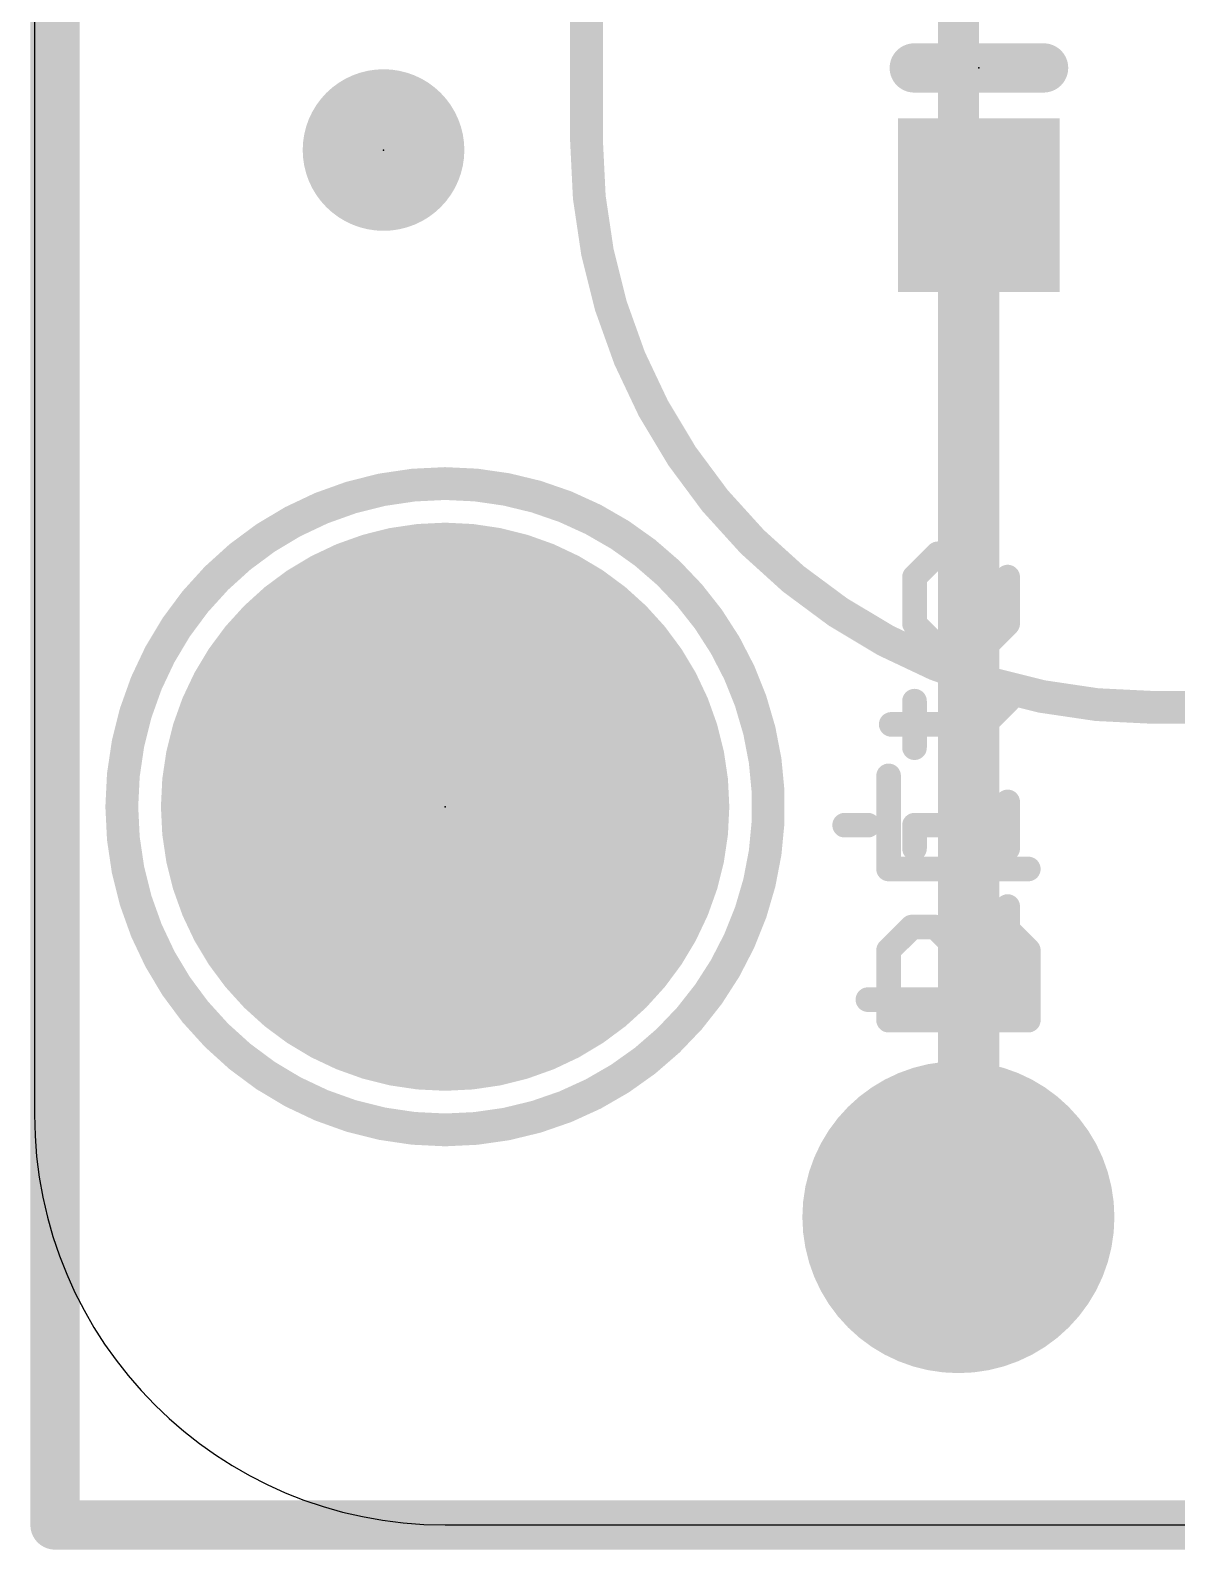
# Model space of a CAD drawing. Extents: x -6.4 to 34.4, y -0.2 to 45.9.
# Drawn here: x -2.57 to 4.52, y -0.15 to 9.25 of the extents above; entities that cross this region are included whole.
import ezdxf

# ---------------------------------------------------------------- set-up
doc = ezdxf.new("R2010")
doc.units = 0
for name, color, linetype in [('1', 12, 'CONTINUOUS'), ('16', 5, 'CONTINUOUS'), ('17', 110, 'CONTINUOUS'), ('20', 53, 'CONTINUOUS'), ('21', 40, 'CONTINUOUS'), ('22', 6, 'CONTINUOUS'), ('23', 53, 'CONTINUOUS'), ('24', 6, 'CONTINUOUS')]:
    doc.layers.add(name, color=color, linetype=linetype)

# ---------------------------------------------------------------- blocks, each defined once
blk = doc.blocks.new('ROUNDP')
at = {"const_width": 0.5}
blk.add_lwpolyline([(0, -0.25, 1), (0, 0.25, 1), (0, -0.25)], format="xyb", dxfattribs=at)
blk = doc.blocks.new('RECT')
blk.add_solid([(-0.5, -0.5), (0.5, -0.5), (-0.5, 0.5), (0.5, 0.5)])
blk = doc.blocks.new('PIE')
at = {"const_width": 0.5}
blk.add_lwpolyline([(0, -0.25, 1), (0, 0.25, 1), (0, -0.25)], format="xyb", dxfattribs=at)

msp = doc.modelspace()

# ---------------------------------------------------------------- linework, layer by layer
at = {"layer": '1'}
for points, const_width in [([(-2.413, 0), (-2.413, 45.72)], 0.3048), ([(3.302, 8.167), (3.302, 2.032)], 0.254), ([(3.302, 2.032), (3.175, 1.905)], 0.254), ([(34.29, 0), (-2.413, 0)], 0.3048)]:
    msp.add_lwpolyline(points, dxfattribs=dict(at, const_width=const_width))
for points, const_width in [([(3.3655, 8.167, 1), (3.2385, 8.167)], 0.127), ([(3.2385, 2.032, 1), (3.3655, 2.032)], 0.127), ([(3.3469, 1.9871, 1), (3.2571, 2.0769)], 0.127), ([(3.1301, 1.9499, 1), (3.2199, 1.8601)], 0.127), ([(-2.413, 0.0762, 1), (-2.413, -0.0762)], 0.1524), ([(-2.4892, 0, 1), (-2.3368, 0)], 0.1524)]:
    msp.add_lwpolyline(points, format="xyb", dxfattribs=dict(at, const_width=const_width))
at = {"layer": '16'}
for points, const_width in [([(-2.413, 0), (-2.413, 45.72)], 0.3048), ([(3.175, 36.068), (3.175, 1.905)], 0.254), ([(34.29, 0), (-2.413, 0)], 0.3048)]:
    msp.add_lwpolyline(points, dxfattribs=dict(at, const_width=const_width))
for points, const_width in [([(3.1115, 1.905, 1), (3.2385, 1.905)], 0.127), ([(-2.413, 0.0762, 1), (-2.413, -0.0762)], 0.1524), ([(-2.4892, 0, 1), (-2.3368, 0)], 0.1524)]:
    msp.add_lwpolyline(points, format="xyb", dxfattribs=dict(at, const_width=const_width))
at = {"layer": '20'}
for p, q in [((-2.54, 43.18), (-2.54, 2.54)), ((0, 0), (31.75, 0))]:
    msp.add_line(p, q, dxfattribs=at)
msp.add_arc((0, 2.54), 2.54, 180, 270, dxfattribs=at)
at = {"layer": '21'}
for points, const_width in [([(2.902, 9.017), (3.702, 9.017)], 0.3048), ([(2.9036, 5.8662), (3.0476, 6.0103)], 0.1524), ([(3.0476, 6.0103), (3.1917, 6.0103)], 0.1524), ([(3.1917, 6.0103), (3.1917, 5.4341)], 0.1524), ([(2.9036, 5.5781), (2.9036, 5.8662)], 0.1524), ([(3.4798, 5.8662), (3.4798, 5.5781)], 0.1524), ([(3.0476, 5.4341), (2.9036, 5.5781)], 0.1524), ([(3.4798, 5.5781), (3.3357, 5.4341)], 0.1524), ([(3.3357, 5.4341), (3.0476, 5.4341)], 0.1524), ([(2.9036, 4.8104), (2.9036, 5.0985)], 0.1524), ([(3.3357, 4.9545), (3.4798, 5.0985)], 0.1524), ([(2.7595, 4.9545), (3.3357, 4.9545)], 0.1524), ([(3.4798, 4.1867), (3.4798, 4.4748)], 0.1524), ([(2.4714, 4.3308), (2.6155, 4.3308)], 0.1524), ([(2.9036, 4.1867), (2.9036, 4.3308)], 0.1524), ([(2.9036, 4.3308), (3.4798, 4.3308)], 0.1524), ([(3.4798, 3.2512), (3.4798, 3.8274)], 0.1524), ([(2.6155, 3.2512), (3.4798, 3.2512)], 0.1524)]:
    msp.add_lwpolyline(points, dxfattribs=dict(at, const_width=const_width))
for points, const_width in [([(2.902, 9.0932, 1), (2.902, 8.9408)], 0.1524), ([(3.702, 8.9408, 1), (3.702, 9.0932)], 0.1524), ([(3.0476, 6.0484, 1), (3.0476, 5.9722)], 0.0762), ([(3.0746, 5.9834, 1), (3.0207, 6.0372)], 0.0762), ([(3.2298, 6.0103, 1), (3.1536, 6.0103)], 0.0762), ([(3.1917, 5.9722, 1), (3.1917, 6.0484)], 0.0762), ([(2.8766, 5.8932, 1), (2.9305, 5.8393)], 0.0762), ([(2.9417, 5.8662, 1), (2.8655, 5.8662)], 0.0762), ([(3.5179, 5.8662, 1), (3.4417, 5.8662)], 0.0762), ([(2.9305, 5.6051, 1), (2.8766, 5.5512)], 0.0762), ([(3.5067, 5.5512, 1), (3.4529, 5.6051)], 0.0762), ([(2.8655, 5.5781, 1), (2.9417, 5.5781)], 0.0762), ([(3.4417, 5.5781, 1), (3.5179, 5.5781)], 0.0762), ([(3.0476, 5.4722, 1), (3.0476, 5.396)], 0.0762), ([(3.0207, 5.4071, 1), (3.0746, 5.461)], 0.0762), ([(3.1536, 5.4341, 1), (3.2298, 5.4341)], 0.0762), ([(3.3088, 5.461, 1), (3.3627, 5.4071)], 0.0762), ([(3.3357, 5.396, 1), (3.3357, 5.4722)], 0.0762), ([(2.9417, 5.0985, 1), (2.8655, 5.0985)], 0.0762), ([(3.5067, 5.0716, 1), (3.4529, 5.1255)], 0.0762), ([(2.7595, 4.9926, 1), (2.7595, 4.9164)], 0.0762), ([(3.3088, 4.9814, 1), (3.3627, 4.9275)], 0.0762), ([(3.3357, 4.9164, 1), (3.3357, 4.9926)], 0.0762), ([(2.8655, 4.8104, 1), (2.9417, 4.8104)], 0.0762), ([(3.5179, 4.4748, 1), (3.4417, 4.4748)], 0.0762), ([(2.4714, 4.3689, 1), (2.4714, 4.2927)], 0.0762), ([(2.6155, 4.2927, 1), (2.6155, 4.3689)], 0.0762), ([(2.9417, 4.3308, 1), (2.8655, 4.3308)], 0.0762), ([(2.9036, 4.3689, 1), (2.9036, 4.2927)], 0.0762), ([(3.4798, 4.2927, 1), (3.4798, 4.3689)], 0.0762), ([(2.8655, 4.1867, 1), (2.9417, 4.1867)], 0.0762), ([(3.4417, 4.1867, 1), (3.5179, 4.1867)], 0.0762), ([(3.5179, 3.8274, 1), (3.4417, 3.8274)], 0.0762), ([(2.6155, 3.2893, 1), (2.6155, 3.2131)], 0.0762), ([(3.4798, 3.2131, 1), (3.4798, 3.2893)], 0.0762), ([(3.4417, 3.2512, 1), (3.5179, 3.2512)], 0.0762)]:
    msp.add_lwpolyline(points, format="xyb", dxfattribs=dict(at, const_width=const_width))
at = {"layer": '22'}
for points, const_width in [([(0.875, 39.06), (0.875, 8.56)], 0.2032), ([(4.375, 5.06), (27.375, 5.06)], 0.2032), ([(2.7432, 4.0597), (2.7432, 4.6359)], 0.1524), ([(3.6075, 4.0597), (2.7432, 4.0597)], 0.1524), ([(2.8873, 3.7004), (2.7432, 3.5564)], 0.1524), ([(3.0313, 3.7004), (2.8873, 3.7004)], 0.1524), ([(3.1754, 3.5564), (3.0313, 3.7004)], 0.1524), ([(3.3194, 3.7004), (3.1754, 3.5564)], 0.1524), ([(3.4635, 3.7004), (3.3194, 3.7004)], 0.1524), ([(3.6075, 3.5564), (3.4635, 3.7004)], 0.1524), ([(2.7432, 3.5564), (2.7432, 3.1242)], 0.1524), ([(3.1754, 3.1242), (3.1754, 3.5564)], 0.1524), ([(3.6075, 3.1242), (3.6075, 3.5564)], 0.1524), ([(2.7432, 3.1242), (3.6075, 3.1242)], 0.1524)]:
    msp.add_lwpolyline(points, dxfattribs=dict(at, const_width=const_width))
for points, const_width in [([(0.875, 8.56, 0.4142), (4.375, 5.06)], 0.2032), ([(0.9258, 8.56, 1), (0.8242, 8.56)], 0.1016), ([(0.8242, 8.56, 1), (0.9258, 8.56)], 0.1016), ([(0, 2.445, 1), (0, 6.445, 1), (0, 2.445)], 0.2032), ([(4.375, 5.1108, 1), (4.375, 5.0092)], 0.1016), ([(4.375, 5.0092, 1), (4.375, 5.1108)], 0.1016), ([(2.7813, 4.6359, 1), (2.7051, 4.6359)], 0.0762), ([(2.7432, 4.0978, 1), (2.7432, 4.0216)], 0.0762), ([(2.7051, 4.0597, 1), (2.7813, 4.0597)], 0.0762), ([(3.6075, 4.0216, 1), (3.6075, 4.0978)], 0.0762), ([(2.8873, 3.7385, 1), (2.8873, 3.6623)], 0.0762), ([(2.9142, 3.6735, 1), (2.8603, 3.7274)], 0.0762), ([(3.0583, 3.7274, 1), (3.0044, 3.6735)], 0.0762), ([(3.0313, 3.6623, 1), (3.0313, 3.7385)], 0.0762), ([(3.3194, 3.7385, 1), (3.3194, 3.6623)], 0.0762), ([(3.3464, 3.6735, 1), (3.2925, 3.7274)], 0.0762), ([(3.4904, 3.7274, 1), (3.4365, 3.6735)], 0.0762), ([(3.4635, 3.6623, 1), (3.4635, 3.7385)], 0.0762), ([(2.7813, 3.5564, 1), (2.7051, 3.5564)], 0.0762), ([(2.7163, 3.5833, 1), (2.7701, 3.5294)], 0.0762), ([(3.1484, 3.5833, 1), (3.2023, 3.5294)], 0.0762), ([(3.2135, 3.5564, 1), (3.1373, 3.5564)], 0.0762), ([(3.1484, 3.5294, 1), (3.2023, 3.5833)], 0.0762), ([(3.6456, 3.5564, 1), (3.5694, 3.5564)], 0.0762), ([(3.5806, 3.5294, 1), (3.6345, 3.5833)], 0.0762), ([(2.7432, 3.1623, 1), (2.7432, 3.0861)], 0.0762), ([(3.6075, 3.0861, 1), (3.6075, 3.1623)], 0.0762), ([(2.7051, 3.1242, 1), (2.7813, 3.1242)], 0.0762), ([(3.1373, 3.1242, 1), (3.2135, 3.1242)], 0.0762), ([(3.5694, 3.1242, 1), (3.6456, 3.1242)], 0.0762)]:
    msp.add_lwpolyline(points, format="xyb", dxfattribs=dict(at, const_width=const_width))
at = {"layer": '23'}
for p in [(3.302, 9.017), (-0.381, 8.509)]:
    msp.add_point(p, dxfattribs=at)
at = {"layer": '24'}
msp.add_point((0, 4.445), dxfattribs=at)

# ---------------------------------------------------------------- block references
at = {"layer": '1'}
msp.add_blockref('PIE', (-0.381, 8.509), dxfattribs=at)
at = {"layer": '1', "xscale": 1.075, "rotation": 90}
msp.add_blockref('RECT', (3.302, 8.167), dxfattribs=at)
at = {"layer": '17', "rotation": 270}
for p, xscale, yscale in [((0, 4.445), 3.516, 3.516), ((0, 4.445), 3.516, 3.516), ((0, 4.445), 3.516, 3.516), ((3.175, 1.905), 1.9304, 1.9304), ((3.175, 1.905), 1.9304, 1.9304), ((3.175, 1.905), 1.508, 1.508)]:
    msp.add_blockref('ROUNDP', p, dxfattribs=dict(at, xscale=xscale, yscale=yscale))

doc.saveas('drawing.dxf')
